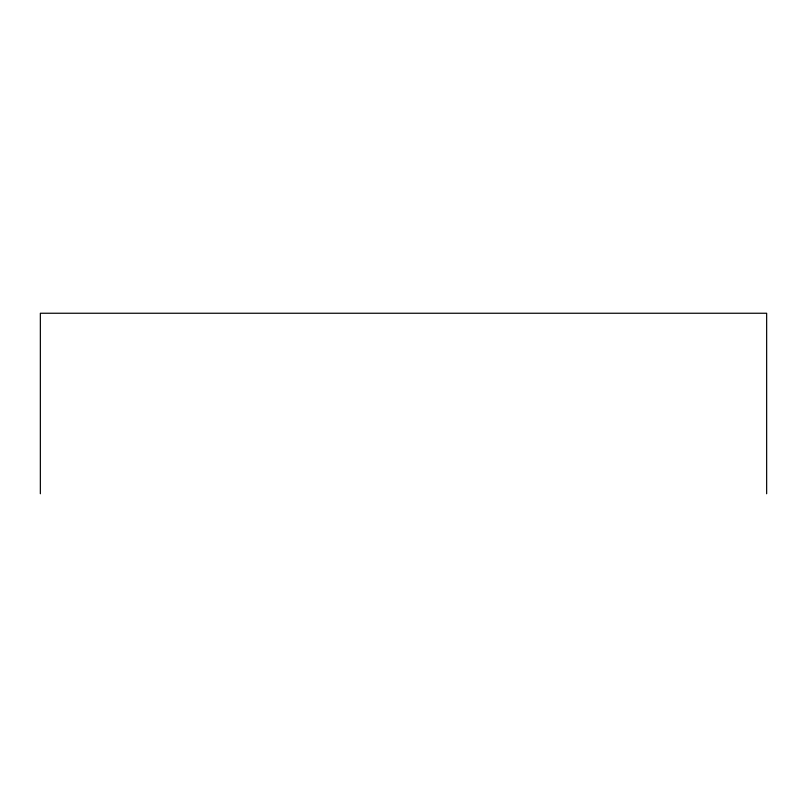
<?xml version="1.0" encoding="UTF-8"?>
<svg xmlns="http://www.w3.org/2000/svg" width="807" height="807" viewBox="0 0 807 807"><rect width="100%" height="100%" fill="white"/><g stroke="black" fill="none" stroke-linecap="round" stroke-linejoin="round"><path stroke-width="1.21" d="M766.65 493.753L766.65 313.247L40.35 313.247L40.35 493.753"/></g></svg>
